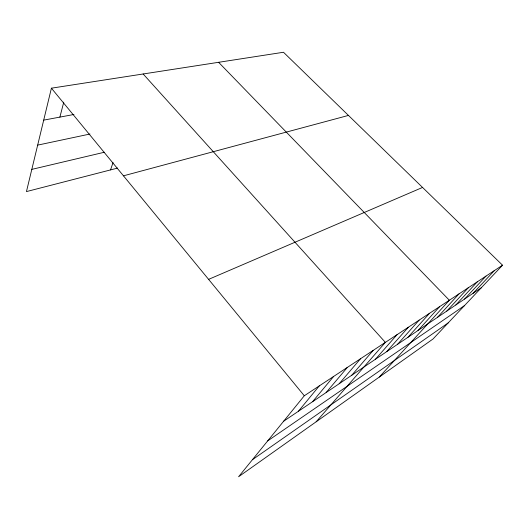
<?xml version="1.0" encoding="UTF-8"?>
<svg xmlns="http://www.w3.org/2000/svg" width="529" height="529" viewBox="0 0 529 529"><rect width="100%" height="100%" fill="white"/><g stroke="black" fill="none" stroke-linecap="round" stroke-linejoin="round"><path stroke-width="0.79" d="M502.55 265.208L304.301 395.765L238.599 476.741L433.033 338.977L502.55 265.208L283.491 52.259L51.412 88.184L26.45 191.591L117.636 168.083M59.883 117.107L63.764 102.143M110.541 169.908L113.034 162.582M298.376 411.291L319.285 385.899M312.533 401.729L333.627 376.45M326.122 392.551L347.368 367.397M339.182 383.737L360.553 358.715M351.739 375.253L373.209 350.383M316.163 421.785L385.37 342.375L143.154 73.981M375.464 359.237L397.054 334.678M386.679 351.659L408.309 327.272M397.491 344.359L419.14 320.138M407.925 337.31L429.574 313.261M418.003 330.513L439.639 306.635M379.26 377.078L449.352 300.241L218.603 62.303M437.423 317.393L459.007 293.886M446.787 311.072L468.324 287.75M455.839 304.955L477.317 281.825M464.594 299.044L486.012 276.098M473.071 293.324L494.417 270.564M252.412 459.714L448.136 322.948M267.681 440.902L464.515 305.57M283.61 421.263L481.278 287.776M208.605 279.365L422.545 187.438M123.469 175.826L348.466 115.421M31.813 169.379L104.392 152.24M37.665 145.125L89.956 134.029M43.702 120.136L73.954 114.476M51.412 88.184L304.301 395.765"/></g></svg>
